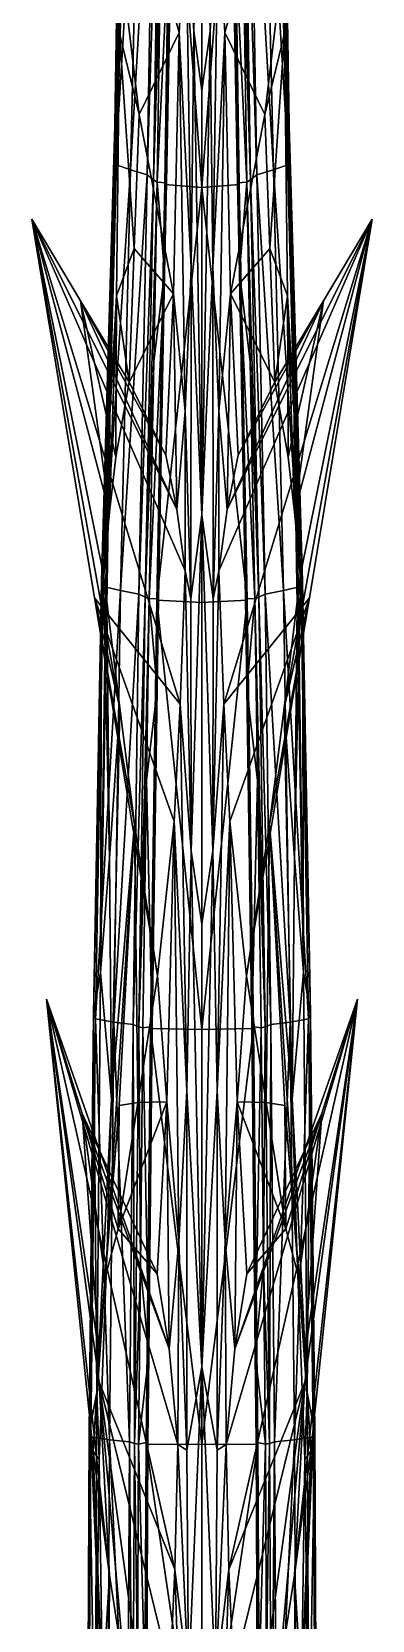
# Model space of a CAD drawing. Extents: x -76 to 76, y -20 to 79.
# Drawn here: x -2.07 to 2.07, y 40.87 to 60.14 of the extents above; entities that cross this region are included whole.
import ezdxf

# ---------------------------------------------------------------- set-up
doc = ezdxf.new("R2010")
doc.units = 0

msp = doc.modelspace()

# ---------------------------------------------------------------- linework, layer by layer
for points in [[(-0.097, 60.146, 4.325), (0.001, 59.425, 4.387), (0.001, 64.278, 4.051)], [(0.001, 59.425, 4.387), (0.099, 60.146, 4.325), (0.001, 64.278, 4.051)], [(-1.024, 59.014, 3.684), (-0.875, 64.071, 3.459), (-0.917, 63.618, 3.171)], [(-0.917, 63.12, 3.67), (-0.875, 64.071, 3.459), (-1.024, 59.014, 3.684)], [(0.919, 63.618, 3.171), (0.877, 64.071, 3.459), (1.026, 59.014, 3.684)], [(1.026, 59.014, 3.684), (0.877, 64.071, 3.459), (0.919, 63.12, 3.67)], [(-0.195, 61.582, 4.198), (-1.313, 63.772, 5.951), (-0.278, 60.129, 4.318)], [(-1.313, 63.772, 5.951), (-0.762, 59.136, 4.419), (-0.278, 60.129, 4.318)], [(-1.313, 63.772, 5.951), (-1.016, 61.577, 3.936), (-1.003, 60.118, 4.091)], [(-0.762, 59.136, 4.419), (-1.313, 63.772, 5.951), (-1.003, 60.118, 4.091)], [(0.197, 61.581, 4.195), (0.28, 60.129, 4.318), (1.315, 63.772, 5.951)], [(0.28, 60.129, 4.318), (0.764, 59.136, 4.419), (1.315, 63.772, 5.951)], [(1.315, 63.772, 5.951), (0.764, 59.136, 4.419), (1.005, 60.118, 4.091)], [(1.018, 61.577, 3.936), (1.315, 63.772, 5.951), (1.005, 60.118, 4.091)], [(-1.07, 58.597, 3.4), (-1.024, 59.014, 3.684), (-0.917, 63.618, 3.171)], [(-1.07, 58.597, 3.4), (-0.917, 63.618, 3.171), (-0.902, 63.548, 2.885)], [(0.919, 63.618, 3.171), (1.072, 58.597, 3.4), (0.904, 63.548, 2.885)], [(1.072, 58.597, 3.4), (0.919, 63.618, 3.171), (1.026, 59.014, 3.684)], [(-1.05, 58.528, 3.1), (-1.07, 58.597, 3.4), (-0.902, 63.548, 2.885)], [(-1.05, 58.528, 3.1), (-0.902, 63.548, 2.885), (-0.749, 63.469, 2.691)], [(-0.866, 58.463, 2.898), (-1.05, 58.528, 3.1), (-0.749, 63.469, 2.691)], [(-1.012, 60.123, 3.843), (-1.016, 61.577, 3.936), (-0.987, 63.424, 3.786)], [(-0.917, 63.12, 3.67), (-1.012, 60.123, 3.843), (-0.987, 63.424, 3.786)], [(-0.866, 58.463, 2.898), (-0.749, 63.469, 2.691), (-0.579, 63.392, 2.553)], [(-0.664, 58.401, 2.756), (-0.866, 58.463, 2.898), (-0.579, 63.392, 2.553)], [(-0.664, 58.401, 2.756), (-0.579, 63.392, 2.553), (-0.51, 63.326, 2.435)], [(0.512, 63.326, 2.435), (0.581, 63.392, 2.553), (0.666, 58.401, 2.756)], [(0.751, 63.469, 2.691), (0.868, 58.463, 2.898), (0.581, 63.392, 2.553)], [(0.868, 58.463, 2.898), (0.666, 58.401, 2.756), (0.581, 63.392, 2.553)], [(0.751, 63.469, 2.691), (0.904, 63.548, 2.885), (1.052, 58.527, 3.1)], [(0.868, 58.463, 2.898), (0.751, 63.469, 2.691), (1.052, 58.527, 3.1)], [(1.072, 58.597, 3.4), (1.052, 58.527, 3.1), (0.904, 63.548, 2.885)], [(1.014, 60.123, 3.843), (0.919, 63.12, 3.67), (0.989, 63.424, 3.786)], [(1.018, 61.577, 3.936), (1.014, 60.123, 3.843), (0.989, 63.424, 3.786)], [(-0.589, 58.34, 2.636), (-0.664, 58.401, 2.756), (-0.51, 63.326, 2.435)], [(-0.589, 58.34, 2.636), (-0.51, 63.326, 2.435), (-0.469, 63.307, 2.383)], [(-0.504, 61.051, 2.473), (-0.589, 58.34, 2.636), (-0.469, 63.307, 2.383)], [(-0.377, 63.293, 2.327), (-0.451, 58.285, 2.526), (-0.359, 62.175, 2.497)], [(0.001, 58.248, 2.43), (-0.451, 58.285, 2.526), (-0.377, 63.293, 2.327)], [(0.001, 63.319, 2.246), (0.001, 58.248, 2.43), (-0.377, 63.293, 2.327)], [(0.001, 58.248, 2.43), (0.001, 63.319, 2.246), (0.379, 63.293, 2.327)], [(0.453, 58.285, 2.526), (0.001, 58.248, 2.43), (0.379, 63.293, 2.327)], [(0.379, 63.293, 2.327), (0.361, 62.174, 2.497), (0.453, 58.285, 2.526)], [(0.512, 63.326, 2.435), (0.591, 58.34, 2.636), (0.471, 63.307, 2.383)], [(0.591, 58.34, 2.636), (0.506, 61.051, 2.473), (0.471, 63.307, 2.383)], [(0.591, 58.34, 2.636), (0.512, 63.326, 2.435), (0.666, 58.401, 2.756)], [(-1.012, 60.123, 3.843), (-0.917, 63.12, 3.67), (-1.024, 59.014, 3.684)], [(1.014, 60.123, 3.843), (1.026, 59.014, 3.684), (0.919, 63.12, 3.67)], [(-0.359, 62.175, 2.497), (-0.431, 58.305, 2.662), (-0.545, 58.312, 2.582)], [(-0.504, 61.051, 2.473), (-0.359, 62.175, 2.497), (-0.545, 58.312, 2.582)], [(-0.451, 58.285, 2.526), (-0.431, 58.305, 2.662), (-0.359, 62.175, 2.497)], [(0.506, 61.051, 2.473), (0.547, 58.312, 2.582), (0.361, 62.174, 2.497)], [(0.361, 62.174, 2.497), (0.433, 58.305, 2.662), (0.453, 58.285, 2.526)], [(0.547, 58.312, 2.582), (0.433, 58.305, 2.662), (0.361, 62.174, 2.497)], [(-1.012, 60.123, 3.843), (-1.088, 57.236, 4.103), (-1.016, 61.577, 3.936)], [(-1.088, 57.236, 4.103), (-1.003, 60.118, 4.091), (-1.016, 61.577, 3.936)], [(-0.195, 61.582, 4.198), (-0.278, 60.129, 4.318), (-0.129, 57.281, 4.574)], [(-0.097, 60.146, 4.325), (-0.195, 61.582, 4.198), (-0.129, 57.281, 4.574)], [(0.099, 60.146, 4.325), (0.131, 57.281, 4.574), (0.197, 61.581, 4.195)], [(0.131, 57.281, 4.574), (0.28, 60.129, 4.318), (0.197, 61.581, 4.195)], [(1.018, 61.577, 3.936), (1.005, 60.118, 4.091), (1.09, 57.236, 4.103)], [(1.014, 60.123, 3.843), (1.018, 61.577, 3.936), (1.09, 57.236, 4.103)], [(-0.545, 58.312, 2.582), (-0.589, 58.34, 2.636), (-0.504, 61.051, 2.473)], [(0.591, 58.34, 2.636), (0.547, 58.312, 2.582), (0.506, 61.051, 2.473)], [(-1.117, 55.489, 4.338), (-1.036, 56.935, 4.351), (-1.003, 60.118, 4.091)], [(-1.088, 57.236, 4.103), (-1.117, 55.489, 4.338), (-1.003, 60.118, 4.091)], [(-1.012, 60.123, 3.843), (-1.024, 59.014, 3.684), (-1.088, 57.236, 4.103)], [(-1.036, 56.935, 4.351), (-0.823, 57.511, 4.517), (-1.003, 60.118, 4.091)], [(-0.823, 57.511, 4.517), (-0.762, 59.136, 4.419), (-1.003, 60.118, 4.091)], [(-0.347, 56.959, 4.546), (-0.278, 60.129, 4.318), (-0.762, 59.136, 4.419)], [(-0.347, 56.959, 4.546), (-0.205, 55.535, 4.702), (-0.278, 60.129, 4.318)], [(-0.205, 55.535, 4.702), (-0.129, 57.281, 4.574), (-0.278, 60.129, 4.318)], [(-0.097, 60.146, 4.325), (-0.129, 57.281, 4.574), (0.001, 54.281, 4.906)], [(0.001, 59.425, 4.387), (-0.097, 60.146, 4.325), (0.001, 54.281, 4.906)], [(0.099, 60.146, 4.325), (0.001, 59.425, 4.387), (0.001, 54.281, 4.906)], [(0.131, 57.281, 4.574), (0.099, 60.146, 4.325), (0.001, 54.281, 4.906)], [(0.131, 57.281, 4.574), (0.207, 55.535, 4.702), (0.28, 60.129, 4.318)], [(0.207, 55.535, 4.702), (0.349, 56.959, 4.545), (0.28, 60.129, 4.318)], [(0.28, 60.129, 4.318), (0.349, 56.959, 4.545), (0.764, 59.136, 4.419)], [(0.764, 59.136, 4.419), (0.825, 57.511, 4.517), (1.005, 60.118, 4.091)], [(0.825, 57.511, 4.517), (1.039, 56.935, 4.351), (1.005, 60.118, 4.091)], [(1.119, 55.489, 4.338), (1.09, 57.236, 4.103), (1.005, 60.118, 4.091)], [(1.039, 56.935, 4.351), (1.119, 55.489, 4.338), (1.005, 60.118, 4.091)], [(1.014, 60.123, 3.843), (1.09, 57.236, 4.103), (1.026, 59.014, 3.684)], [(-1.024, 59.014, 3.684), (-1.07, 58.597, 3.4), (-1.161, 54.002, 4.196)], [(-1.024, 59.014, 3.684), (-1.161, 54.002, 4.196), (-1.088, 57.236, 4.103)], [(-0.823, 57.511, 4.517), (-0.347, 56.959, 4.546), (-0.762, 59.136, 4.419)], [(0.349, 56.959, 4.545), (0.825, 57.511, 4.517), (0.764, 59.136, 4.419)], [(1.072, 58.597, 3.4), (1.026, 59.014, 3.684), (1.163, 54.002, 4.196)], [(1.09, 57.236, 4.103), (1.163, 54.002, 4.196), (1.026, 59.014, 3.684)], [(-1.07, 58.597, 3.4), (-1.221, 53.472, 3.923), (-1.161, 54.002, 4.196)], [(-1.07, 58.597, 3.4), (-1.05, 58.528, 3.1), (-1.221, 53.472, 3.923)], [(1.072, 58.597, 3.4), (1.223, 53.472, 3.923), (1.052, 58.527, 3.1)], [(1.223, 53.472, 3.923), (1.072, 58.597, 3.4), (1.163, 54.002, 4.196)], [(-1.05, 58.528, 3.1), (-1.198, 53.41, 3.613), (-1.221, 53.472, 3.923)], [(-1.05, 58.528, 3.1), (-0.866, 58.463, 2.898), (-1.198, 53.41, 3.613)], [(-0.866, 58.463, 2.898), (-0.99, 53.361, 3.404), (-1.198, 53.41, 3.613)], [(-0.866, 58.463, 2.898), (-0.664, 58.401, 2.756), (-0.99, 53.361, 3.404)], [(-0.664, 58.401, 2.756), (-0.765, 53.319, 3.256), (-0.99, 53.361, 3.404)], [(-0.664, 58.401, 2.756), (-0.589, 58.34, 2.636), (-0.765, 53.319, 3.256)], [(0.591, 58.34, 2.636), (0.666, 58.401, 2.756), (0.767, 53.319, 3.256)], [(0.868, 58.463, 2.898), (0.992, 53.361, 3.404), (0.666, 58.401, 2.756)], [(0.992, 53.361, 3.404), (0.767, 53.319, 3.256), (0.666, 58.401, 2.756)], [(0.868, 58.463, 2.898), (1.052, 58.527, 3.1), (1.2, 53.409, 3.613)], [(0.992, 53.361, 3.404), (0.868, 58.463, 2.898), (1.2, 53.409, 3.613)], [(1.223, 53.472, 3.923), (1.2, 53.409, 3.613), (1.052, 58.527, 3.1)], [(-0.589, 58.34, 2.636), (-0.69, 53.28, 3.13), (-0.765, 53.319, 3.256)], [(-0.589, 58.34, 2.636), (-0.545, 58.312, 2.582), (-0.69, 53.28, 3.13)], [(-0.545, 58.312, 2.582), (-0.586, 56.133, 2.794), (-0.69, 53.28, 3.13)], [(-0.586, 56.133, 2.794), (-0.545, 58.312, 2.582), (-0.453, 57.218, 2.768)], [(-0.451, 58.285, 2.526), (0.001, 58.248, 2.43), (-0.546, 53.245, 3.019)], [(-0.451, 58.285, 2.526), (-0.546, 53.245, 3.019), (-0.528, 53.266, 3.155)], [(0.001, 58.248, 2.43), (0.001, 53.217, 2.92), (-0.546, 53.245, 3.019)], [(-0.545, 58.312, 2.582), (-0.431, 58.305, 2.662), (-0.453, 57.218, 2.768)], [(-0.453, 57.218, 2.768), (-0.451, 58.285, 2.526), (-0.528, 53.266, 3.155)], [(-0.431, 58.305, 2.662), (-0.451, 58.285, 2.526), (-0.453, 57.218, 2.768)], [(0.001, 58.248, 2.43), (0.453, 58.285, 2.526), (0.548, 53.245, 3.019)], [(0.001, 53.217, 2.92), (0.001, 58.248, 2.43), (0.548, 53.245, 3.019)], [(0.433, 58.305, 2.662), (0.547, 58.312, 2.582), (0.455, 57.218, 2.768)], [(0.453, 58.285, 2.526), (0.433, 58.305, 2.662), (0.455, 57.218, 2.768)], [(0.455, 57.218, 2.768), (0.531, 53.266, 3.155), (0.453, 58.285, 2.526)], [(0.531, 53.266, 3.155), (0.548, 53.245, 3.019), (0.453, 58.285, 2.526)], [(0.547, 58.312, 2.582), (0.588, 56.133, 2.794), (0.455, 57.218, 2.768)], [(0.591, 58.34, 2.636), (0.692, 53.28, 3.13), (0.547, 58.312, 2.582)], [(0.692, 53.28, 3.13), (0.588, 56.133, 2.794), (0.547, 58.312, 2.582)], [(0.692, 53.28, 3.13), (0.591, 58.34, 2.636), (0.767, 53.319, 3.256)], [(-0.264, 51.982, 5.174), (-0.204, 53.6, 4.908), (-2.068, 57.863, 8.432)], [(-0.303, 54.345, 4.769), (-1.476, 56.875, 6.522), (-2.068, 57.863, 8.432)], [(-1.303, 53.273, 7.039), (-0.264, 51.982, 5.174), (-2.068, 57.863, 8.432)], [(-0.204, 53.6, 4.908), (-0.303, 54.345, 4.769), (-2.068, 57.863, 8.432)], [(-1.303, 53.273, 7.039), (-2.068, 57.863, 8.432), (-0.999, 51.941, 4.818)], [(-1.476, 56.875, 6.522), (-1.122, 54.31, 4.557), (-2.068, 57.863, 8.432)], [(-2.068, 57.863, 8.432), (-1.196, 53.554, 4.558), (-0.999, 51.941, 4.818)], [(-1.122, 54.31, 4.557), (-1.196, 53.554, 4.558), (-2.068, 57.863, 8.432)], [(0.305, 54.346, 4.769), (0.206, 53.6, 4.908), (2.07, 57.863, 8.432)], [(0.206, 53.6, 4.908), (0.266, 51.982, 5.173), (2.07, 57.863, 8.432)], [(0.266, 51.982, 5.173), (1.305, 53.273, 7.038), (2.07, 57.863, 8.432)], [(1.478, 56.875, 6.522), (0.305, 54.346, 4.769), (2.07, 57.863, 8.432)], [(1.305, 53.273, 7.038), (1.001, 51.941, 4.818), (2.07, 57.863, 8.432)], [(1.001, 51.941, 4.818), (1.198, 53.554, 4.558), (2.07, 57.863, 8.432)], [(1.478, 56.875, 6.522), (2.07, 57.863, 8.432), (1.124, 54.31, 4.557)], [(2.07, 57.863, 8.432), (1.198, 53.554, 4.558), (1.124, 54.31, 4.557)], [(-0.823, 57.511, 4.517), (-1.036, 56.935, 4.351), (-0.885, 55.887, 4.614)], [(-0.347, 56.959, 4.546), (-0.823, 57.511, 4.517), (-0.885, 55.887, 4.614)], [(0.825, 57.511, 4.517), (0.349, 56.959, 4.545), (0.887, 55.887, 4.614)], [(0.825, 57.511, 4.517), (0.887, 55.887, 4.614), (1.039, 56.935, 4.351)], [(-1.117, 55.489, 4.338), (-1.088, 57.236, 4.103), (-1.161, 54.002, 4.196)], [(-0.453, 57.218, 2.768), (-0.528, 53.266, 3.155), (-0.641, 53.262, 3.073)], [(-0.586, 56.133, 2.794), (-0.453, 57.218, 2.768), (-0.641, 53.262, 3.073)], [(-0.205, 55.535, 4.702), (-0.135, 53.26, 5.016), (-0.129, 57.281, 4.574)], [(-0.135, 53.26, 5.016), (0.001, 54.281, 4.906), (-0.129, 57.281, 4.574)], [(0.131, 57.281, 4.574), (0.001, 54.281, 4.906), (0.137, 53.26, 5.016)], [(0.207, 55.535, 4.702), (0.131, 57.281, 4.574), (0.137, 53.26, 5.016)], [(0.588, 56.133, 2.794), (0.643, 53.262, 3.073), (0.455, 57.218, 2.768)], [(0.643, 53.262, 3.073), (0.531, 53.266, 3.155), (0.455, 57.218, 2.768)], [(1.09, 57.236, 4.103), (1.119, 55.489, 4.338), (1.163, 54.002, 4.196)], [(-1.476, 56.875, 6.522), (-0.885, 55.887, 4.614), (-1.046, 54.98, 4.564)], [(-0.303, 54.345, 4.769), (-0.438, 55.004, 4.663), (-1.476, 56.875, 6.522)], [(-0.438, 55.004, 4.663), (-0.885, 55.887, 4.614), (-1.476, 56.875, 6.522)], [(-1.122, 54.31, 4.557), (-1.476, 56.875, 6.522), (-1.046, 54.98, 4.564)], [(-1.117, 55.489, 4.338), (-1.122, 54.31, 4.557), (-1.036, 56.935, 4.351)], [(-1.122, 54.31, 4.557), (-1.046, 54.98, 4.564), (-1.036, 56.935, 4.351)], [(-1.036, 56.935, 4.351), (-1.046, 54.98, 4.564), (-0.885, 55.887, 4.614)], [(-0.438, 55.004, 4.663), (-0.347, 56.959, 4.546), (-0.885, 55.887, 4.614)], [(-0.347, 56.959, 4.546), (-0.438, 55.004, 4.663), (-0.303, 54.345, 4.769)], [(-0.205, 55.535, 4.702), (-0.347, 56.959, 4.546), (-0.303, 54.345, 4.769)], [(0.207, 55.535, 4.702), (0.305, 54.346, 4.769), (0.349, 56.959, 4.545)], [(0.305, 54.346, 4.769), (0.44, 55.004, 4.662), (0.349, 56.959, 4.545)], [(0.305, 54.346, 4.769), (1.478, 56.875, 6.522), (0.44, 55.004, 4.662)], [(0.349, 56.959, 4.545), (0.44, 55.004, 4.662), (0.887, 55.887, 4.614)], [(1.478, 56.875, 6.522), (0.887, 55.887, 4.614), (0.44, 55.004, 4.662)], [(0.887, 55.887, 4.614), (1.048, 54.98, 4.564), (1.039, 56.935, 4.351)], [(0.887, 55.887, 4.614), (1.478, 56.875, 6.522), (1.048, 54.98, 4.564)], [(1.119, 55.489, 4.338), (1.039, 56.935, 4.351), (1.124, 54.31, 4.557)], [(1.039, 56.935, 4.351), (1.048, 54.98, 4.564), (1.124, 54.31, 4.557)], [(1.478, 56.875, 6.522), (1.124, 54.31, 4.557), (1.048, 54.98, 4.564)], [(-0.586, 56.133, 2.794), (-0.641, 53.262, 3.073), (-0.69, 53.28, 3.13)], [(0.692, 53.28, 3.13), (0.643, 53.262, 3.073), (0.588, 56.133, 2.794)], [(-1.117, 55.489, 4.338), (-1.154, 53.19, 4.499), (-1.196, 53.554, 4.558)], [(-1.122, 54.31, 4.557), (-1.117, 55.489, 4.338), (-1.196, 53.554, 4.558)], [(-1.154, 53.19, 4.499), (-1.117, 55.489, 4.338), (-1.161, 54.002, 4.196)], [(-0.205, 55.535, 4.702), (-0.303, 54.345, 4.769), (-0.204, 53.6, 4.908)], [(-0.135, 53.26, 5.016), (-0.205, 55.535, 4.702), (-0.204, 53.6, 4.908)], [(0.207, 55.535, 4.702), (0.137, 53.26, 5.016), (0.206, 53.6, 4.908)], [(0.305, 54.346, 4.769), (0.207, 55.535, 4.702), (0.206, 53.6, 4.908)], [(1.119, 55.489, 4.338), (1.156, 53.19, 4.499), (1.163, 54.002, 4.196)], [(1.119, 55.489, 4.338), (1.124, 54.31, 4.557), (1.198, 53.554, 4.558)], [(1.156, 53.19, 4.499), (1.119, 55.489, 4.338), (1.198, 53.554, 4.558)], [(-0.135, 53.26, 5.016), (-0.132, 50.204, 5.53), (0.001, 54.281, 4.906)], [(-0.132, 50.204, 5.53), (0.001, 49.314, 5.706), (0.001, 54.281, 4.906)], [(0.134, 50.204, 5.53), (0.137, 53.26, 5.016), (0.001, 54.281, 4.906)], [(0.001, 49.314, 5.706), (0.134, 50.204, 5.53), (0.001, 54.281, 4.906)], [(-1.232, 48.728, 4.963), (-1.161, 54.002, 4.196), (-1.221, 53.472, 3.923)], [(-1.154, 53.19, 4.499), (-1.161, 54.002, 4.196), (-1.232, 48.728, 4.963)], [(1.234, 48.728, 4.963), (1.163, 54.002, 4.196), (1.156, 53.19, 4.499)], [(1.223, 53.472, 3.923), (1.163, 54.002, 4.196), (1.234, 48.728, 4.963)], [(-1.122, 50.115, 4.955), (-0.999, 51.941, 4.818), (-1.196, 53.554, 4.558)], [(-1.154, 53.19, 4.499), (-1.122, 50.115, 4.955), (-1.196, 53.554, 4.558)], [(-0.264, 51.982, 5.174), (-0.132, 50.204, 5.53), (-0.204, 53.6, 4.908)], [(-0.132, 50.204, 5.53), (-0.135, 53.26, 5.016), (-0.204, 53.6, 4.908)], [(0.134, 50.204, 5.53), (0.266, 51.982, 5.173), (0.206, 53.6, 4.908)], [(0.137, 53.26, 5.016), (0.134, 50.204, 5.53), (0.206, 53.6, 4.908)], [(1.001, 51.941, 4.818), (1.124, 50.115, 4.955), (1.198, 53.554, 4.558)], [(1.124, 50.115, 4.955), (1.156, 53.19, 4.499), (1.198, 53.554, 4.558)], [(-1.318, 48.224, 4.717), (-1.232, 48.728, 4.963), (-1.221, 53.472, 3.923)], [(-1.318, 48.224, 4.717), (-1.221, 53.472, 3.923), (-1.198, 53.41, 3.613)], [(-1.293, 48.167, 4.395), (-1.318, 48.224, 4.717), (-1.198, 53.41, 3.613)], [(-1.293, 48.167, 4.395), (-1.198, 53.41, 3.613), (-0.99, 53.361, 3.404)], [(-1.071, 48.127, 4.177), (-1.293, 48.167, 4.395), (-0.99, 53.361, 3.404)], [(-1.071, 48.127, 4.177), (-0.99, 53.361, 3.404), (-0.765, 53.319, 3.256)], [(0.992, 53.361, 3.404), (1.073, 48.127, 4.178), (0.767, 53.319, 3.256)], [(0.992, 53.361, 3.404), (1.2, 53.409, 3.613), (1.295, 48.167, 4.395)], [(1.073, 48.127, 4.178), (0.992, 53.361, 3.404), (1.295, 48.167, 4.395)], [(1.223, 53.472, 3.923), (1.32, 48.224, 4.717), (1.2, 53.409, 3.613)], [(1.32, 48.224, 4.717), (1.295, 48.167, 4.395), (1.2, 53.409, 3.613)], [(1.32, 48.224, 4.717), (1.223, 53.472, 3.923), (1.234, 48.728, 4.963)], [(-0.264, 51.982, 5.174), (-1.303, 53.273, 7.039), (-0.337, 50.56, 5.396)], [(-1.303, 53.273, 7.039), (-0.999, 51.941, 4.818), (-0.819, 50.527, 5.084)], [(-0.539, 48.69, 5.646), (-1.303, 53.273, 7.039), (-0.819, 50.527, 5.084)], [(-1.303, 53.273, 7.039), (-0.539, 48.69, 5.646), (-0.337, 50.56, 5.396)], [(-1.122, 50.115, 4.955), (-1.154, 53.19, 4.499), (-1.232, 48.728, 4.963)], [(-0.835, 48.097, 4.024), (-1.071, 48.127, 4.177), (-0.765, 53.319, 3.256)], [(-0.835, 48.097, 4.024), (-0.765, 53.319, 3.256), (-0.69, 53.28, 3.13)], [(-0.767, 48.07, 3.893), (-0.835, 48.097, 4.024), (-0.69, 53.28, 3.13)], [(-0.767, 48.07, 3.893), (-0.69, 53.28, 3.13), (-0.641, 53.262, 3.073)], [(-0.672, 51.056, 3.394), (-0.767, 48.07, 3.893), (-0.641, 53.262, 3.073)], [(-0.545, 52.165, 3.315), (-0.672, 51.056, 3.394), (-0.641, 53.262, 3.073)], [(-0.528, 53.266, 3.155), (-0.545, 52.165, 3.315), (-0.641, 53.262, 3.073)], [(-0.546, 53.245, 3.019), (-0.623, 48.05, 3.778), (-0.606, 48.073, 3.913)], [(0.001, 48.04, 3.675), (-0.623, 48.05, 3.778), (-0.546, 53.245, 3.019)], [(-0.545, 52.165, 3.315), (-0.546, 53.245, 3.019), (-0.606, 48.073, 3.913)], [(-0.546, 53.245, 3.019), (-0.545, 52.165, 3.315), (-0.528, 53.266, 3.155)], [(0.001, 53.217, 2.92), (0.001, 48.04, 3.675), (-0.546, 53.245, 3.019)], [(0.625, 48.05, 3.778), (0.001, 48.04, 3.675), (0.548, 53.245, 3.019)], [(0.001, 48.04, 3.675), (0.001, 53.217, 2.92), (0.548, 53.245, 3.019)], [(0.266, 51.982, 5.173), (0.339, 50.56, 5.399), (1.305, 53.273, 7.038)], [(0.339, 50.56, 5.399), (0.541, 48.69, 5.643), (1.305, 53.273, 7.038)], [(0.547, 52.165, 3.315), (0.548, 53.245, 3.019), (0.531, 53.266, 3.155)], [(0.547, 52.165, 3.315), (0.531, 53.266, 3.155), (0.643, 53.262, 3.073)], [(1.305, 53.273, 7.038), (0.541, 48.69, 5.643), (0.82, 50.527, 5.084)], [(0.674, 51.056, 3.394), (0.547, 52.165, 3.315), (0.643, 53.262, 3.073)], [(0.547, 52.165, 3.315), (0.608, 48.073, 3.913), (0.548, 53.245, 3.019)], [(0.608, 48.073, 3.913), (0.625, 48.05, 3.778), (0.548, 53.245, 3.019)], [(0.692, 53.28, 3.13), (0.768, 48.07, 3.893), (0.643, 53.262, 3.073)], [(0.768, 48.07, 3.893), (0.674, 51.056, 3.394), (0.643, 53.262, 3.073)], [(0.692, 53.28, 3.13), (0.767, 53.319, 3.256), (0.837, 48.097, 4.024)], [(0.768, 48.07, 3.893), (0.692, 53.28, 3.13), (0.837, 48.097, 4.024)], [(1.073, 48.127, 4.178), (0.837, 48.097, 4.024), (0.767, 53.319, 3.256)], [(1.001, 51.941, 4.818), (1.305, 53.273, 7.038), (0.82, 50.527, 5.084)], [(1.124, 50.115, 4.955), (1.234, 48.728, 4.963), (1.156, 53.19, 4.499)], [(-0.545, 52.165, 3.315), (-0.606, 48.073, 3.913), (-0.672, 51.056, 3.394)], [(0.547, 52.165, 3.315), (0.674, 51.056, 3.394), (0.608, 48.073, 3.913)], [(-1.122, 50.115, 4.955), (-1.097, 47.198, 5.503), (-0.999, 51.941, 4.818)], [(-1.097, 47.198, 5.503), (-0.819, 50.527, 5.084), (-0.999, 51.941, 4.818)], [(-0.264, 51.982, 5.174), (-0.337, 50.56, 5.396), (-0.184, 47.294, 6.04)], [(-0.132, 50.204, 5.53), (-0.264, 51.982, 5.174), (-0.184, 47.294, 6.04)], [(0.134, 50.204, 5.53), (0.186, 47.294, 6.04), (0.266, 51.982, 5.173)], [(0.186, 47.294, 6.04), (0.339, 50.56, 5.399), (0.266, 51.982, 5.173)], [(1.001, 51.941, 4.818), (0.82, 50.527, 5.084), (1.098, 47.198, 5.503)], [(1.124, 50.115, 4.955), (1.001, 51.941, 4.818), (1.098, 47.198, 5.503)], [(-0.717, 48.059, 3.832), (-0.767, 48.07, 3.893), (-0.672, 51.056, 3.394)], [(-0.606, 48.073, 3.913), (-0.717, 48.059, 3.832), (-0.672, 51.056, 3.394)], [(0.674, 51.056, 3.394), (0.719, 48.059, 3.832), (0.608, 48.073, 3.913)], [(0.768, 48.07, 3.893), (0.719, 48.059, 3.832), (0.674, 51.056, 3.394)], [(-1.153, 45.379, 5.946), (-1.005, 47.117, 5.735), (-0.819, 50.527, 5.084)], [(-1.097, 47.198, 5.503), (-1.153, 45.379, 5.946), (-0.819, 50.527, 5.084)], [(-1.005, 47.117, 5.735), (-0.778, 47.155, 5.927), (-0.819, 50.527, 5.084)], [(-0.778, 47.155, 5.927), (-0.539, 48.69, 5.646), (-0.819, 50.527, 5.084)], [(-0.427, 47.163, 5.971), (-0.337, 50.56, 5.396), (-0.539, 48.69, 5.646)], [(-0.427, 47.163, 5.971), (-0.281, 45.463, 6.345), (-0.337, 50.56, 5.396)], [(-0.281, 45.463, 6.345), (-0.184, 47.294, 6.04), (-0.337, 50.56, 5.396)], [(0.186, 47.294, 6.04), (0.282, 45.463, 6.345), (0.339, 50.56, 5.399)], [(0.282, 45.463, 6.345), (0.429, 47.163, 5.971), (0.339, 50.56, 5.399)], [(0.339, 50.56, 5.399), (0.429, 47.163, 5.971), (0.541, 48.69, 5.643)], [(0.541, 48.69, 5.643), (0.78, 47.155, 5.928), (0.82, 50.527, 5.084)], [(0.78, 47.155, 5.928), (1.007, 47.117, 5.735), (0.82, 50.527, 5.084)], [(1.155, 45.379, 5.946), (1.098, 47.198, 5.503), (0.82, 50.527, 5.084)], [(1.007, 47.117, 5.735), (1.155, 45.379, 5.946), (0.82, 50.527, 5.084)], [(-1.122, 50.115, 4.955), (-1.232, 48.728, 4.963), (-1.097, 47.198, 5.503)], [(-0.132, 50.204, 5.53), (-0.184, 47.294, 6.04), (0.001, 43.946, 6.751)], [(0.001, 49.314, 5.706), (-0.132, 50.204, 5.53), (0.001, 43.946, 6.751)], [(0.134, 50.204, 5.53), (0.001, 49.314, 5.706), (0.001, 43.946, 6.751)], [(0.186, 47.294, 6.04), (0.134, 50.204, 5.53), (0.001, 43.946, 6.751)], [(1.124, 50.115, 4.955), (1.098, 47.198, 5.503), (1.234, 48.728, 4.963)], [(-1.232, 48.728, 4.963), (-1.318, 48.224, 4.717), (-1.275, 43.635, 6.026)], [(-1.232, 48.728, 4.963), (-1.275, 43.635, 6.026), (-1.097, 47.198, 5.503)], [(-0.778, 47.155, 5.927), (-0.427, 47.163, 5.971), (-0.539, 48.69, 5.646)], [(0.429, 47.163, 5.971), (0.78, 47.155, 5.928), (0.541, 48.69, 5.643)], [(1.098, 47.198, 5.503), (1.277, 43.635, 6.026), (1.234, 48.728, 4.963)], [(1.32, 48.224, 4.717), (1.234, 48.728, 4.963), (1.277, 43.635, 6.026)], [(-1.454, 47.018, 7.815), (-1.25, 44.105, 6.329), (-1.89, 48.405, 9.421)], [(-0.327, 41.49, 7.375), (-0.293, 43.006, 6.866), (-1.89, 48.405, 9.421)], [(-1.25, 43.762, 8.752), (-1.89, 48.405, 9.421), (-1.121, 41.422, 7.004)], [(-0.399, 44.167, 6.545), (-1.454, 47.018, 7.815), (-1.89, 48.405, 9.421)], [(-1.25, 44.105, 6.329), (-1.321, 42.926, 6.516), (-1.89, 48.405, 9.421)], [(-1.25, 43.762, 8.752), (-0.327, 41.49, 7.375), (-1.89, 48.405, 9.421)], [(-1.89, 48.405, 9.421), (-1.321, 42.926, 6.516), (-1.121, 41.422, 7.004)], [(-0.293, 43.006, 6.866), (-0.399, 44.167, 6.545), (-1.89, 48.405, 9.421)], [(0.401, 44.167, 6.543), (0.295, 43.006, 6.866), (1.892, 48.405, 9.421)], [(0.295, 43.006, 6.866), (0.329, 41.49, 7.374), (1.892, 48.405, 9.421)], [(0.329, 41.49, 7.374), (1.252, 43.762, 8.752), (1.892, 48.405, 9.421)], [(1.456, 47.019, 7.817), (0.401, 44.167, 6.543), (1.892, 48.405, 9.421)], [(1.252, 43.762, 8.752), (1.123, 41.422, 7.004), (1.892, 48.405, 9.421)], [(1.123, 41.422, 7.004), (1.323, 42.926, 6.516), (1.892, 48.405, 9.421)], [(1.456, 47.019, 7.817), (1.892, 48.405, 9.421), (1.252, 44.105, 6.329)], [(1.892, 48.405, 9.421), (1.323, 42.926, 6.516), (1.252, 44.105, 6.329)], [(-1.318, 48.224, 4.717), (-1.371, 43.153, 5.787), (-1.275, 43.635, 6.026)], [(-1.371, 43.153, 5.787), (-1.318, 48.224, 4.717), (-1.349, 43.1, 5.446)], [(-1.318, 48.224, 4.717), (-1.293, 48.167, 4.395), (-1.349, 43.1, 5.446)], [(-1.121, 43.064, 5.217), (-1.349, 43.1, 5.446), (-1.293, 48.167, 4.395)], [(-1.071, 48.127, 4.177), (-1.121, 43.064, 5.217), (-1.293, 48.167, 4.395)], [(1.073, 48.127, 4.178), (1.295, 48.167, 4.395), (1.123, 43.064, 5.217)], [(1.295, 48.167, 4.395), (1.351, 43.1, 5.446), (1.123, 43.064, 5.217)], [(1.372, 43.153, 5.787), (1.32, 48.224, 4.717), (1.277, 43.635, 6.026)], [(1.295, 48.167, 4.395), (1.32, 48.224, 4.717), (1.351, 43.1, 5.446)], [(1.32, 48.224, 4.717), (1.372, 43.153, 5.787), (1.351, 43.1, 5.446)], [(-1.121, 43.064, 5.217), (-1.071, 48.127, 4.177), (-0.879, 43.038, 5.056)], [(-1.071, 48.127, 4.177), (-0.835, 48.097, 4.024), (-0.879, 43.038, 5.056)], [(-0.818, 43.017, 4.919), (-0.879, 43.038, 5.056), (-0.835, 48.097, 4.024)], [(-0.767, 48.07, 3.893), (-0.818, 43.017, 4.919), (-0.835, 48.097, 4.024)], [(-0.818, 43.017, 4.919), (-0.767, 48.07, 3.893), (-0.748, 45.149, 4.422)], [(-0.767, 48.07, 3.893), (-0.717, 48.059, 3.832), (-0.748, 45.149, 4.422)], [(-0.646, 44.099, 4.716), (-0.748, 45.149, 4.422), (-0.717, 48.059, 3.832)], [(-0.606, 48.073, 3.913), (-0.646, 44.099, 4.716), (-0.717, 48.059, 3.832)], [(0.001, 43.009, 4.675), (-0.676, 43.005, 4.795), (-0.623, 48.05, 3.778)], [(-0.623, 48.05, 3.778), (-0.676, 43.005, 4.795), (-0.646, 44.099, 4.716)], [(-0.606, 48.073, 3.913), (-0.623, 48.05, 3.778), (-0.646, 44.099, 4.716)], [(0.001, 48.04, 3.675), (0.001, 43.009, 4.675), (-0.623, 48.05, 3.778)], [(0.625, 48.05, 3.778), (0.678, 43.005, 4.795), (0.001, 43.009, 4.675)], [(0.001, 48.04, 3.675), (0.625, 48.05, 3.778), (0.001, 43.009, 4.675)], [(0.608, 48.073, 3.913), (0.648, 44.099, 4.716), (0.625, 48.05, 3.778)], [(0.608, 48.073, 3.913), (0.719, 48.059, 3.832), (0.648, 44.099, 4.716)], [(0.648, 44.099, 4.716), (0.678, 43.005, 4.795), (0.625, 48.05, 3.778)], [(0.719, 48.059, 3.832), (0.75, 45.149, 4.422), (0.648, 44.099, 4.716)], [(0.719, 48.059, 3.832), (0.768, 48.07, 3.893), (0.75, 45.149, 4.422)], [(0.768, 48.07, 3.893), (0.82, 43.017, 4.919), (0.75, 45.149, 4.422)], [(0.768, 48.07, 3.893), (0.837, 48.097, 4.024), (0.82, 43.017, 4.919)], [(0.837, 48.097, 4.024), (0.881, 43.038, 5.056), (0.82, 43.017, 4.919)], [(0.837, 48.097, 4.024), (1.073, 48.127, 4.178), (0.881, 43.038, 5.056)], [(1.073, 48.127, 4.178), (1.123, 43.064, 5.217), (0.881, 43.038, 5.056)], [(-1.153, 45.379, 5.946), (-1.097, 47.198, 5.503), (-1.275, 43.635, 6.026)], [(-0.281, 45.463, 6.345), (-0.184, 42.938, 6.978), (-0.184, 47.294, 6.04)], [(-0.184, 42.938, 6.978), (0.001, 43.946, 6.751), (-0.184, 47.294, 6.04)], [(0.186, 47.294, 6.04), (0.001, 43.946, 6.751), (0.186, 42.938, 6.978)], [(0.282, 45.463, 6.345), (0.186, 47.294, 6.04), (0.186, 42.938, 6.978)], [(1.098, 47.198, 5.503), (1.155, 45.379, 5.946), (1.277, 43.635, 6.026)], [(-0.399, 44.167, 6.545), (-0.543, 45.075, 6.303), (-1.454, 47.018, 7.815)], [(-1.25, 44.105, 6.329), (-1.454, 47.018, 7.815), (-1.177, 45.032, 6.197)], [(-1.454, 47.018, 7.815), (-1.018, 45.622, 6.21), (-1.177, 45.032, 6.197)], [(-0.543, 45.075, 6.303), (-1.018, 45.622, 6.21), (-1.454, 47.018, 7.815)], [(-1.005, 47.117, 5.735), (-1.153, 45.379, 5.946), (-1.177, 45.032, 6.197)], [(-1.005, 47.117, 5.735), (-1.177, 45.032, 6.197), (-1.018, 45.622, 6.21)], [(-0.427, 47.163, 5.971), (-0.778, 47.155, 5.927), (-1.018, 45.622, 6.21)], [(-0.543, 45.075, 6.303), (-0.427, 47.163, 5.971), (-1.018, 45.622, 6.21)], [(-0.778, 47.155, 5.927), (-1.005, 47.117, 5.735), (-1.018, 45.622, 6.21)], [(-0.427, 47.163, 5.971), (-0.543, 45.075, 6.303), (-0.399, 44.167, 6.545)], [(-0.281, 45.463, 6.345), (-0.427, 47.163, 5.971), (-0.399, 44.167, 6.545)], [(0.282, 45.463, 6.345), (0.401, 44.167, 6.543), (0.429, 47.163, 5.971)], [(0.401, 44.167, 6.543), (0.544, 45.074, 6.299), (0.429, 47.163, 5.971)], [(0.401, 44.167, 6.543), (1.456, 47.019, 7.817), (0.544, 45.074, 6.299)], [(0.429, 47.163, 5.971), (0.544, 45.074, 6.299), (1.02, 45.622, 6.21)], [(0.78, 47.155, 5.928), (0.429, 47.163, 5.971), (1.02, 45.622, 6.21)], [(1.456, 47.019, 7.817), (1.02, 45.622, 6.21), (0.544, 45.074, 6.299)], [(0.78, 47.155, 5.928), (1.02, 45.622, 6.21), (1.007, 47.117, 5.735)], [(1.155, 45.379, 5.946), (1.007, 47.117, 5.735), (1.178, 45.032, 6.197)], [(1.02, 45.622, 6.21), (1.178, 45.032, 6.197), (1.007, 47.117, 5.735)], [(1.02, 45.622, 6.21), (1.456, 47.019, 7.817), (1.178, 45.032, 6.197)], [(1.456, 47.019, 7.817), (1.252, 44.105, 6.329), (1.178, 45.032, 6.197)], [(-0.281, 45.463, 6.345), (-0.399, 44.167, 6.545), (-0.293, 43.006, 6.866)], [(-0.184, 42.938, 6.978), (-0.281, 45.463, 6.345), (-0.293, 43.006, 6.866)], [(0.282, 45.463, 6.345), (0.186, 42.938, 6.978), (0.295, 43.006, 6.866)], [(0.401, 44.167, 6.543), (0.282, 45.463, 6.345), (0.295, 43.006, 6.866)], [(-1.153, 45.379, 5.946), (-1.248, 42.824, 6.447), (-1.321, 42.926, 6.516)], [(-1.25, 44.105, 6.329), (-1.153, 45.379, 5.946), (-1.321, 42.926, 6.516)], [(-1.248, 42.824, 6.447), (-1.153, 45.379, 5.946), (-1.275, 43.635, 6.026)], [(-1.153, 45.379, 5.946), (-1.25, 44.105, 6.329), (-1.177, 45.032, 6.197)], [(1.155, 45.379, 5.946), (1.25, 42.824, 6.447), (1.277, 43.635, 6.026)], [(1.252, 44.105, 6.329), (1.155, 45.379, 5.946), (1.178, 45.032, 6.197)], [(1.155, 45.379, 5.946), (1.252, 44.105, 6.329), (1.323, 42.926, 6.516)], [(1.25, 42.824, 6.447), (1.155, 45.379, 5.946), (1.323, 42.926, 6.516)], [(-0.769, 43.01, 4.852), (-0.818, 43.017, 4.919), (-0.748, 45.149, 4.422)], [(-0.748, 45.149, 4.422), (-0.646, 44.099, 4.716), (-0.769, 43.01, 4.852)], [(0.648, 44.099, 4.716), (0.75, 45.149, 4.422), (0.771, 43.01, 4.852)], [(0.82, 43.017, 4.919), (0.771, 43.01, 4.852), (0.75, 45.149, 4.422)], [(-0.646, 44.099, 4.716), (-0.656, 43.032, 4.929), (-0.769, 43.01, 4.852)], [(-0.646, 44.099, 4.716), (-0.676, 43.005, 4.795), (-0.656, 43.032, 4.929)], [(-0.184, 42.938, 6.978), (-0.163, 40.135, 7.873), (0.001, 43.946, 6.751)], [(-0.163, 40.135, 7.873), (0.001, 39.46, 8.124), (0.001, 43.946, 6.751)], [(0.165, 40.135, 7.873), (0.186, 42.938, 6.978), (0.001, 43.946, 6.751)], [(0.001, 39.46, 8.124), (0.165, 40.135, 7.873), (0.001, 43.946, 6.751)], [(0.678, 43.005, 4.795), (0.648, 44.099, 4.716), (0.658, 43.032, 4.929)], [(0.658, 43.032, 4.929), (0.648, 44.099, 4.716), (0.771, 43.01, 4.852)], [(-0.327, 41.49, 7.375), (-1.25, 43.762, 8.752), (-0.384, 40.245, 7.783)], [(-1.25, 43.762, 8.752), (-1.121, 41.422, 7.004), (-0.932, 40.193, 7.446)], [(-1.25, 43.762, 8.752), (-0.611, 39.108, 8.091), (-0.384, 40.245, 7.783)], [(-0.611, 39.108, 8.091), (-1.25, 43.762, 8.752), (-0.932, 40.193, 7.446)], [(0.329, 41.49, 7.374), (0.385, 40.245, 7.783), (1.252, 43.762, 8.752)], [(0.385, 40.245, 7.783), (0.612, 39.108, 8.091), (1.252, 43.762, 8.752)], [(1.252, 43.762, 8.752), (0.612, 39.108, 8.091), (0.934, 40.193, 7.446)], [(1.123, 41.422, 7.004), (1.252, 43.762, 8.752), (0.934, 40.193, 7.446)], [(-1.296, 38.961, 7.428), (-1.275, 43.635, 6.026), (-1.371, 43.153, 5.787)], [(-1.248, 42.824, 6.447), (-1.275, 43.635, 6.026), (-1.296, 38.961, 7.428)], [(1.298, 38.961, 7.428), (1.277, 43.635, 6.026), (1.25, 42.824, 6.447)], [(1.372, 43.153, 5.787), (1.277, 43.635, 6.026), (1.298, 38.961, 7.428)], [(-1.39, 38.565, 7.175), (-1.296, 38.961, 7.428), (-1.371, 43.153, 5.787)], [(-1.39, 38.565, 7.175), (-1.371, 43.153, 5.787), (-1.378, 38.512, 6.801)], [(-1.371, 43.153, 5.787), (-1.349, 43.1, 5.446), (-1.378, 38.512, 6.801)], [(1.392, 38.565, 7.175), (1.372, 43.153, 5.787), (1.298, 38.961, 7.428)], [(1.38, 38.511, 6.801), (1.351, 43.1, 5.446), (1.372, 43.153, 5.787)], [(1.392, 38.565, 7.175), (1.38, 38.511, 6.801), (1.372, 43.153, 5.787)], [(-1.148, 38.475, 6.555), (-1.378, 38.512, 6.801), (-1.349, 43.1, 5.446)], [(-1.121, 43.064, 5.217), (-1.148, 38.475, 6.555), (-1.349, 43.1, 5.446)], [(-1.148, 38.475, 6.555), (-1.121, 43.064, 5.217), (-0.903, 38.449, 6.385)], [(-1.121, 43.064, 5.217), (-0.879, 43.038, 5.056), (-0.903, 38.449, 6.385)], [(-0.843, 38.43, 6.239), (-0.903, 38.449, 6.385), (-0.879, 43.038, 5.056)], [(-0.818, 43.017, 4.919), (-0.843, 38.43, 6.239), (-0.879, 43.038, 5.056)], [(-0.843, 38.43, 6.239), (-0.818, 43.017, 4.919), (-0.784, 40.327, 5.615)], [(-0.818, 43.017, 4.919), (-0.769, 43.01, 4.852), (-0.784, 40.327, 5.615)], [(-0.674, 39.403, 5.958), (-0.784, 40.327, 5.615), (-0.769, 43.01, 4.852)], [(-0.656, 43.032, 4.929), (-0.674, 39.403, 5.958), (-0.769, 43.01, 4.852)], [(-0.676, 43.005, 4.795), (-0.702, 38.42, 6.099), (-0.656, 43.032, 4.929)], [(-0.702, 38.42, 6.099), (-0.674, 39.403, 5.958), (-0.656, 43.032, 4.929)], [(0.001, 38.422, 5.942), (-0.702, 38.42, 6.099), (-0.676, 43.005, 4.795)], [(0.001, 43.009, 4.675), (0.001, 38.422, 5.942), (-0.676, 43.005, 4.795)], [(-0.327, 41.49, 7.375), (-0.163, 40.135, 7.873), (-0.293, 43.006, 6.866)], [(-0.163, 40.135, 7.873), (-0.184, 42.938, 6.978), (-0.293, 43.006, 6.866)], [(0.001, 38.422, 5.942), (0.001, 43.009, 4.675), (0.678, 43.005, 4.795)], [(0.704, 38.42, 6.099), (0.001, 38.422, 5.942), (0.678, 43.005, 4.795)], [(0.165, 40.135, 7.873), (0.329, 41.49, 7.374), (0.295, 43.006, 6.866)], [(0.186, 42.938, 6.978), (0.165, 40.135, 7.873), (0.295, 43.006, 6.866)], [(0.658, 43.032, 4.929), (0.676, 39.403, 5.958), (0.704, 38.42, 6.099)], [(0.658, 43.032, 4.929), (0.771, 43.01, 4.852), (0.676, 39.403, 5.958)], [(0.678, 43.005, 4.795), (0.658, 43.032, 4.929), (0.704, 38.42, 6.099)], [(0.771, 43.01, 4.852), (0.785, 40.327, 5.615), (0.676, 39.403, 5.958)], [(0.785, 40.327, 5.615), (0.771, 43.01, 4.852), (0.82, 43.017, 4.919)], [(0.82, 43.017, 4.919), (0.845, 38.43, 6.239), (0.785, 40.327, 5.615)], [(0.845, 38.43, 6.239), (0.82, 43.017, 4.919), (0.881, 43.038, 5.056)], [(0.905, 38.449, 6.385), (0.845, 38.43, 6.239), (0.881, 43.038, 5.056)], [(0.905, 38.449, 6.385), (0.881, 43.038, 5.056), (1.123, 43.064, 5.217)], [(1.15, 38.475, 6.555), (0.905, 38.449, 6.385), (1.123, 43.064, 5.217)], [(1.15, 38.475, 6.555), (1.123, 43.064, 5.217), (1.351, 43.1, 5.446)], [(1.38, 38.511, 6.801), (1.15, 38.475, 6.555), (1.351, 43.1, 5.446)], [(-1.207, 40.024, 7.308), (-1.121, 41.422, 7.004), (-1.321, 42.926, 6.516)], [(-1.248, 42.824, 6.447), (-1.207, 40.024, 7.308), (-1.321, 42.926, 6.516)], [(-1.207, 40.024, 7.308), (-1.248, 42.824, 6.447), (-1.296, 38.961, 7.428)], [(1.123, 41.422, 7.004), (1.209, 40.024, 7.308), (1.323, 42.926, 6.516)], [(1.209, 40.024, 7.308), (1.25, 42.824, 6.447), (1.323, 42.926, 6.516)], [(1.209, 40.024, 7.308), (1.298, 38.961, 7.428), (1.25, 42.824, 6.447)], [(-1.207, 40.024, 7.308), (-1.146, 37.58, 8.216), (-1.121, 41.422, 7.004)], [(-1.146, 37.58, 8.216), (-0.932, 40.193, 7.446), (-1.121, 41.422, 7.004)], [(-0.327, 41.49, 7.375), (-0.384, 40.245, 7.783), (-0.204, 37.672, 8.725)], [(-0.163, 40.135, 7.873), (-0.327, 41.49, 7.375), (-0.204, 37.672, 8.725)], [(0.165, 40.135, 7.873), (0.205, 37.672, 8.725), (0.329, 41.49, 7.374)], [(0.205, 37.672, 8.725), (0.385, 40.245, 7.783), (0.329, 41.49, 7.374)], [(1.123, 41.422, 7.004), (0.934, 40.193, 7.446), (1.148, 37.58, 8.216)], [(1.209, 40.024, 7.308), (1.123, 41.422, 7.004), (1.148, 37.58, 8.216)]]:
    msp.add_3dface(points)

doc.saveas('drawing.dxf')
